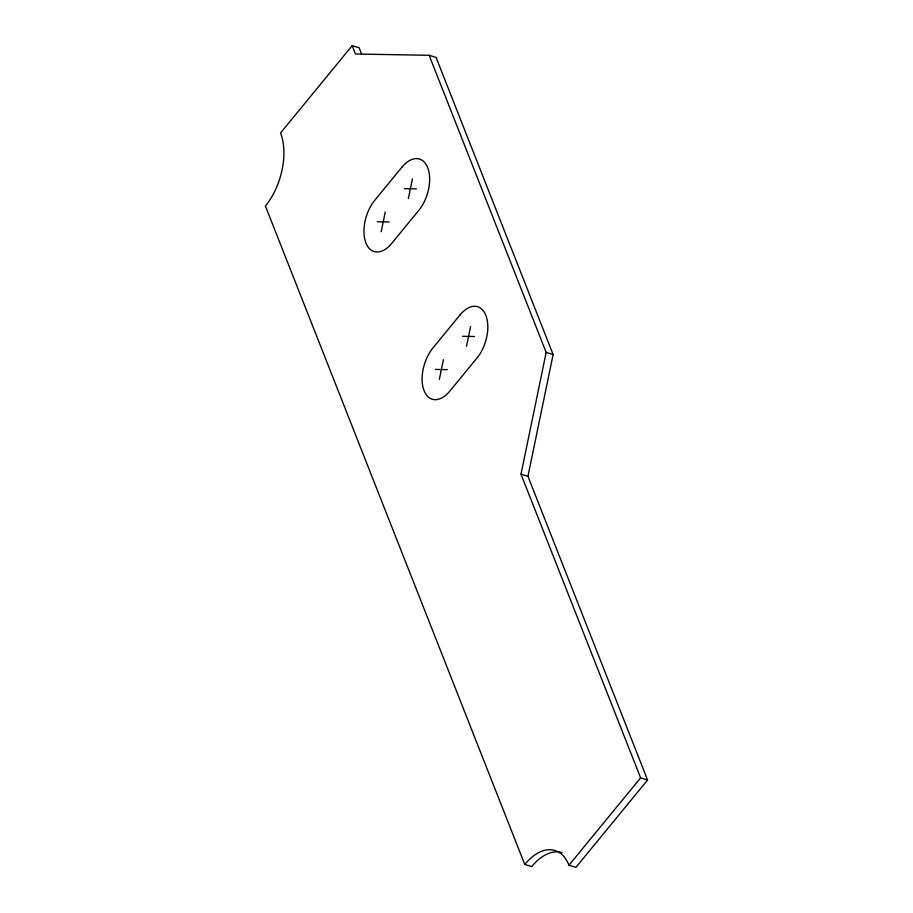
<?xml version="1.0" encoding="UTF-8"?>
<svg xmlns="http://www.w3.org/2000/svg" width="913" height="913" viewBox="0 0 913 913"><rect width="100%" height="100%" fill="white"/><g stroke="black" fill="none" stroke-linecap="round" stroke-linejoin="round"><path stroke-width="1.37" d="M381.166 231.708L385.24 212.033M408.351 198.578L412.425 178.914M439.336 379.386L443.41 359.711M466.52 346.255L470.594 326.58M524.77 864.44A53.228 30.437 -72.9 0 1 568.959 865.216L575.92 867.35L647.579 780.01L640.618 777.876L520.992 474.167L546.168 352.407L429.144 55.305L355.477 54.004L352.19 45.65L280.531 132.99A53.228 30.437 -72.9 0 1 265.421 206.041L524.77 864.44L531.72 866.574A53.228 30.437 -72.9 0 1 556.953 851.829M647.579 780.01L527.942 476.301L553.13 354.541L436.094 57.439L429.144 55.305M568.959 865.216L640.618 777.876M404.436 188.637L416.339 188.854M377.252 221.768L389.155 221.973M462.606 336.315L474.509 336.52M435.421 369.445L447.324 369.651M352.19 45.65L359.151 47.784L361.502 53.753M546.168 352.407L553.13 354.541M520.992 474.167L527.942 476.301M558.277 851.897A53.228 30.437 -72.9 0 1 562.203 852.708M401.903 167.205L374.718 200.335A31.053 17.758 -72.9 0 0 365.908 242.949A31.053 17.758 -72.9 0 0 391.688 243.406L418.873 210.275A31.053 17.758 -72.9 0 0 427.683 167.661A31.053 17.758 -72.9 0 0 401.903 167.205M460.072 314.882L432.888 348.013A31.053 17.758 -72.9 0 0 424.077 390.627A31.053 17.758 -72.9 0 0 449.858 391.084L477.043 357.953A31.053 17.758 -72.9 0 0 485.853 315.339A31.053 17.758 -72.9 0 0 460.072 314.882"/></g></svg>
